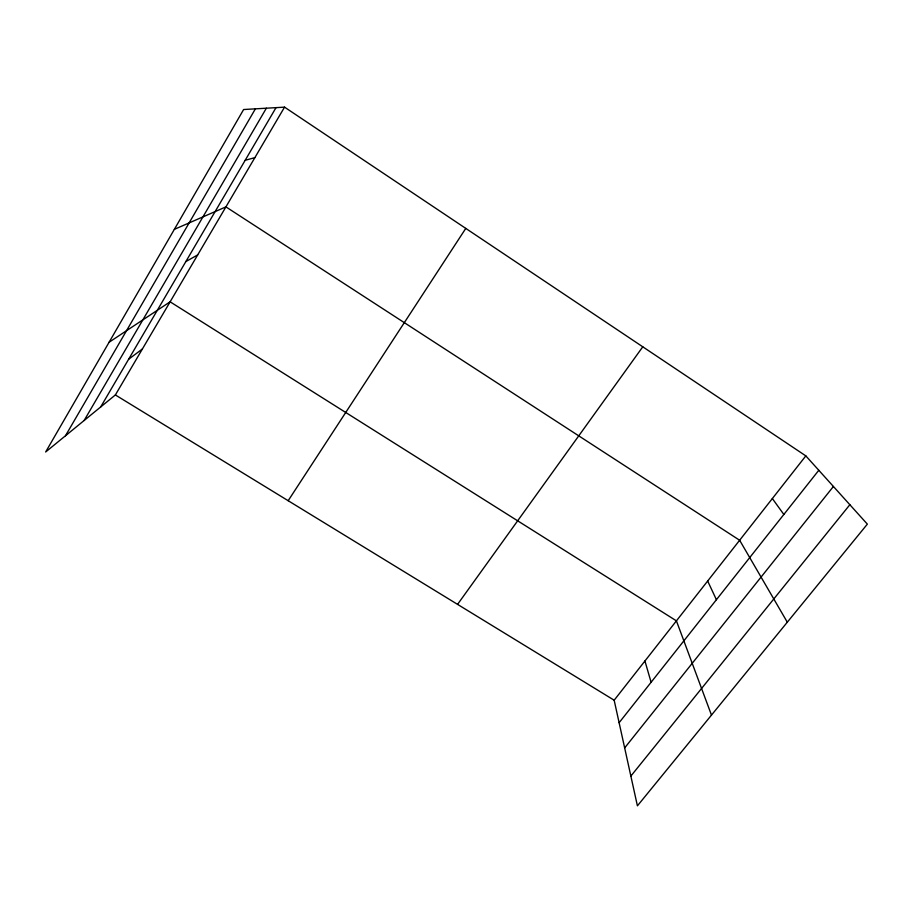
<?xml version="1.0" encoding="UTF-8"?>
<svg xmlns="http://www.w3.org/2000/svg" width="913" height="913" viewBox="0 0 913 913"><rect width="100%" height="100%" fill="white"/><g stroke="black" fill="none" stroke-linecap="round" stroke-linejoin="round"><path stroke-width="1.37" d="M65.485 435.763L255.389 108.852M84.122 420.516L266.356 108.213M100.67 406.981L276.023 107.643M115.369 394.952L284.548 107.152L805.825 455.884L867.35 524.13L637.411 805.848L614.164 700.214L115.369 394.952L45.65 451.992L243.623 109.526L284.548 107.152M288.177 500.712L465.79 228.398M457.561 604.383L642.775 346.814M614.164 700.214L805.825 455.884M619.117 722.708L818.801 470.275M624.663 747.907L833.409 486.481M630.86 776.084L849.855 504.718M128.63 359.254L142.405 348.96M109.081 342.261L170.115 301.815L676.419 620.851L711.478 715.107M185.853 261.575L197.676 254.921M174.36 229.346L225.922 206.886L739.644 540.256L787.303 622.198M245.186 160.289L254.875 157.641M772.352 498.555L783.845 514.464M707.666 581.01L716.408 599.715M644.932 660.989L651.106 682.273"/></g></svg>
